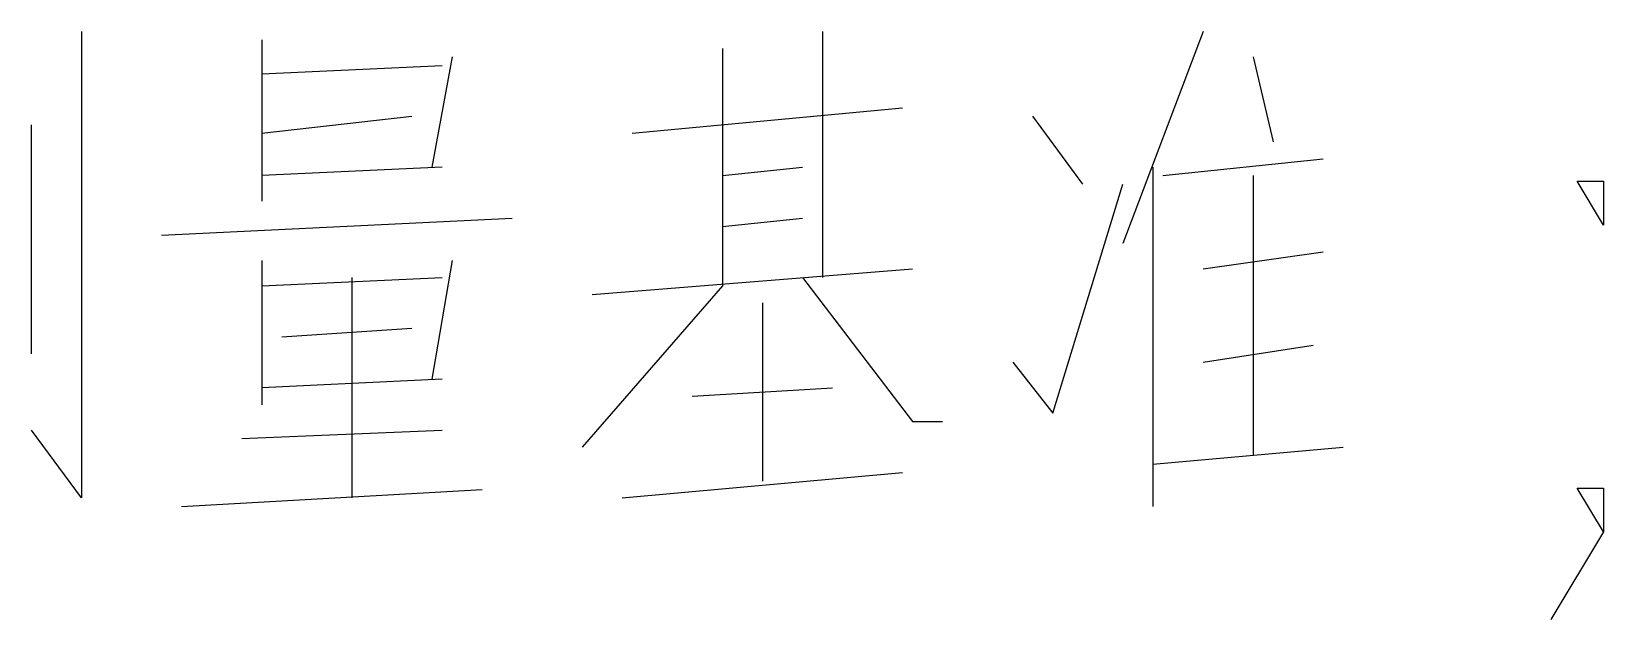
# Model space of a CAD drawing. Header units: millimetres. Extents: x 0 to 210, y 0 to 297.
# Drawn here: x 104.97 to 110.96, y 83.67 to 85.91 of the extents above; entities that cross this region are included whole.
import ezdxf

# ---------------------------------------------------------------- set-up
doc = ezdxf.new("R2010")
doc.units = ezdxf.units.MM
doc.header["$LTSCALE"] = 19.36
doc.layers.get('0').update_dxf_attribs({"linetype": 'CONTINUOUS'})

msp = doc.modelspace()

# ---------------------------------------------------------------- linework, layer by layer
at = {"color": 2}
for p, q in [((107.9844, 85.9057), (107.9844, 84.9702)), ((109.432, 85.9057), (109.1272, 85.0992)), ((105.8511, 85.8734), (105.8511, 85.2605)), ((107.6034, 85.8412), (107.6034, 84.938)), ((105.8511, 85.7444), (106.5368, 85.7767)), ((106.5749, 85.8089), (106.4987, 85.3896)), ((109.6225, 85.8089), (109.6987, 85.4863)), ((107.2606, 85.5186), (108.2892, 85.6154)), ((104.9749, 84.6799), (104.9749, 85.5509)), ((105.8511, 85.5186), (106.4225, 85.5831)), ((108.9749, 85.3251), (108.7844, 85.5831)), ((109.2796, 85.3573), (109.8892, 85.4218)), ((106.5368, 85.3896), (105.8511, 85.3573)), ((107.6034, 85.3573), (107.9082, 85.3896)), ((109.2415, 85.3896), (109.2415, 84.0992)), ((109.6225, 85.3573), (109.6225, 84.2928)), ((105.4701, 85.1315), (106.8034, 85.196)), ((107.6034, 85.1638), (107.9082, 85.196)), ((109.432, 85.0025), (109.8892, 85.067)), ((105.8511, 85.0347), (105.8511, 84.4863)), ((106.5749, 85.0347), (106.4987, 84.5831)), ((107.1082, 84.9057), (108.3272, 85.0025)), ((105.8511, 84.938), (106.5368, 84.9702)), ((106.1939, 84.9702), (106.1939, 84.1315)), ((107.6034, 84.938), (107.0701, 84.3251)), ((107.7558, 84.8734), (107.7558, 84.196)), ((105.9272, 84.7444), (106.4225, 84.7767)), ((109.432, 84.6476), (109.8511, 84.7122)), ((106.5368, 84.5831), (105.8511, 84.5509)), ((107.4891, 84.5186), (108.0225, 84.5509)), ((105.7749, 84.3573), (106.5368, 84.3896)), ((109.2415, 84.2605), (109.9653, 84.3251)), ((107.2225, 84.1315), (108.2892, 84.2283)), ((105.5463, 84.0992), (106.6892, 84.1638))]:
    msp.add_line(p, q, dxfattribs=at)
for points in [[(105.1653, 85.9057), (105.1653, 84.1315), (104.9749, 84.3896)], [(108.7082, 84.6476), (108.8606, 84.4541), (109.1272, 85.3251)], [(110.9558, 85.3358), (110.9558, 85.1691), (110.8558, 85.3358), (110.9558, 85.3358)], [(107.9082, 84.9702), (108.3272, 84.4218), (108.4415, 84.4218)], [(110.9558, 84.0025), (110.8558, 84.1691), (110.9558, 84.1691), (110.9558, 84.0025), (110.7558, 83.6691)]]:
    msp.add_lwpolyline(points, dxfattribs=at)

doc.saveas('drawing.dxf')
